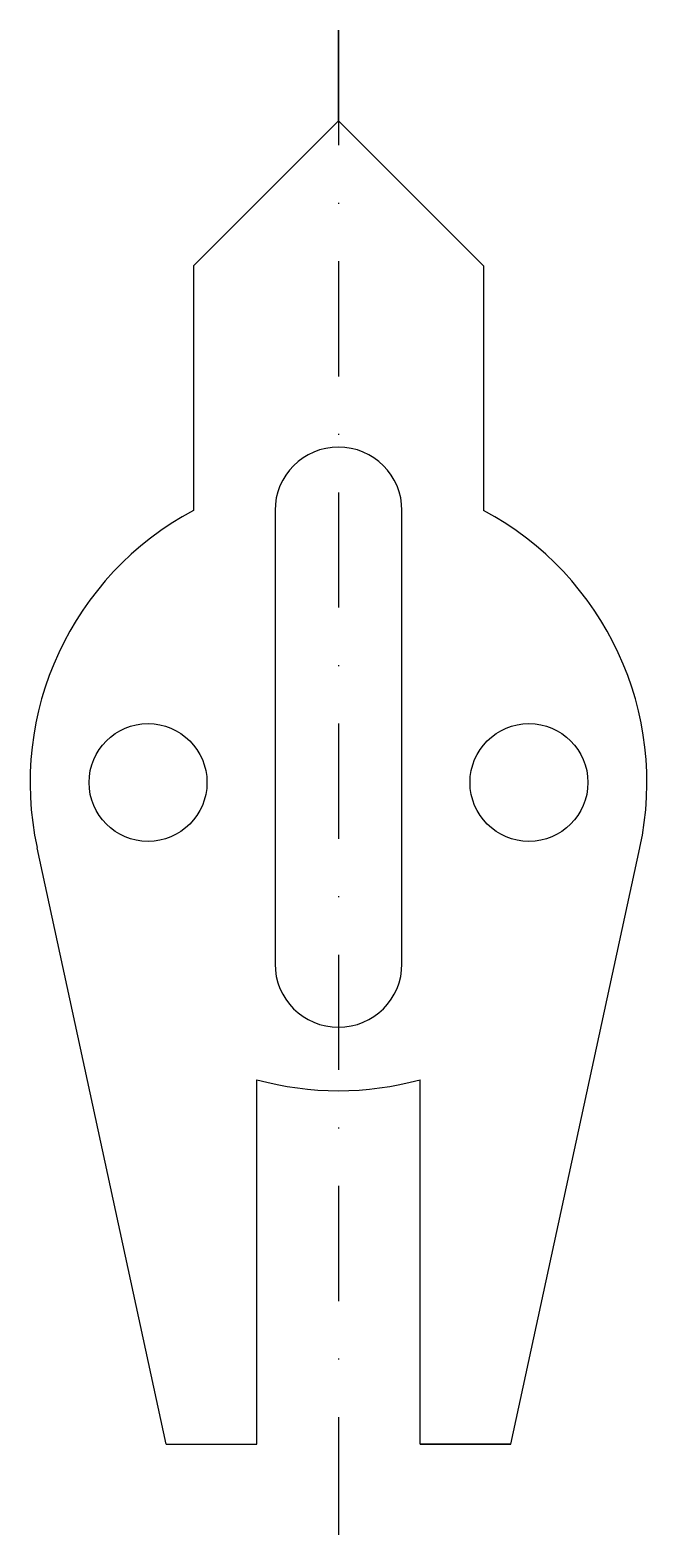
# Model space of a CAD drawing. Header units: millimetres. Extents: x 0 to 68, y -10 to 156.
import ezdxf

# ---------------------------------------------------------------- set-up
doc = ezdxf.new("R2010")
doc.units = ezdxf.units.MM
doc.linetypes.add('DASHDOT', pattern=[25.4, 12.7, -6.35, 0, -6.35])
doc.layers.add('Linha de centro', color=6, linetype='DASHDOT')
doc.layers.add('Peça', color=2, linetype='Continuous')

msp = doc.modelspace()

# ---------------------------------------------------------------- linework, layer by layer
for p, q in [((34, 146), (34, 156)), ((34, 0), (34, -10))]:
    msp.add_line(p, q)
at = {"layer": 'Linha de centro'}
msp.add_line((34, 156), (34, -10), dxfattribs=at)
at = {"layer": 'Peça'}
for p, q in [((34, 146), (18, 130)), ((34, 146), (50, 130)), ((50, 130), (34, 146)), ((34, 146), (50, 130)), ((50, 130), (34, 146)), ((18, 130), (18, 103)), ((50, 130), (50, 103)), ((27, 103), (27, 73)), ((41, 53), (41, 103)), ((27, 73), (27, 53)), ((15, 0), (0.77, 65.81)), ((53, 0), (67.23, 65.81)), ((25, 0), (25, 40.21)), ((43, 0), (43, 40.21)), ((15, 0), (25, 0)), ((15, 0), (25, 0)), ((15, 0), (25, 0)), ((43, 0), (53, 0)), ((43, 0), (53, 0)), ((43, 0), (53, 0)), ((53, 0), (43, 0))]:
    msp.add_line(p, q, dxfattribs=at)
for centre in [(13, 73), (55, 73)]:
    msp.add_circle(centre, 6.5, dxfattribs=at)
for centre, radius, start, end in [((34, 103), 7, 0, 180), ((34, 73), 34, 118.0725, 192.202), ((34, 73), 34, 347.798, 61.9275), ((34, 53), 7, 180, 0), ((34, 73), 34, 254.6505, 285.3495)]:
    msp.add_arc(centre, radius, start, end, dxfattribs=at)

doc.saveas('drawing.dxf')
